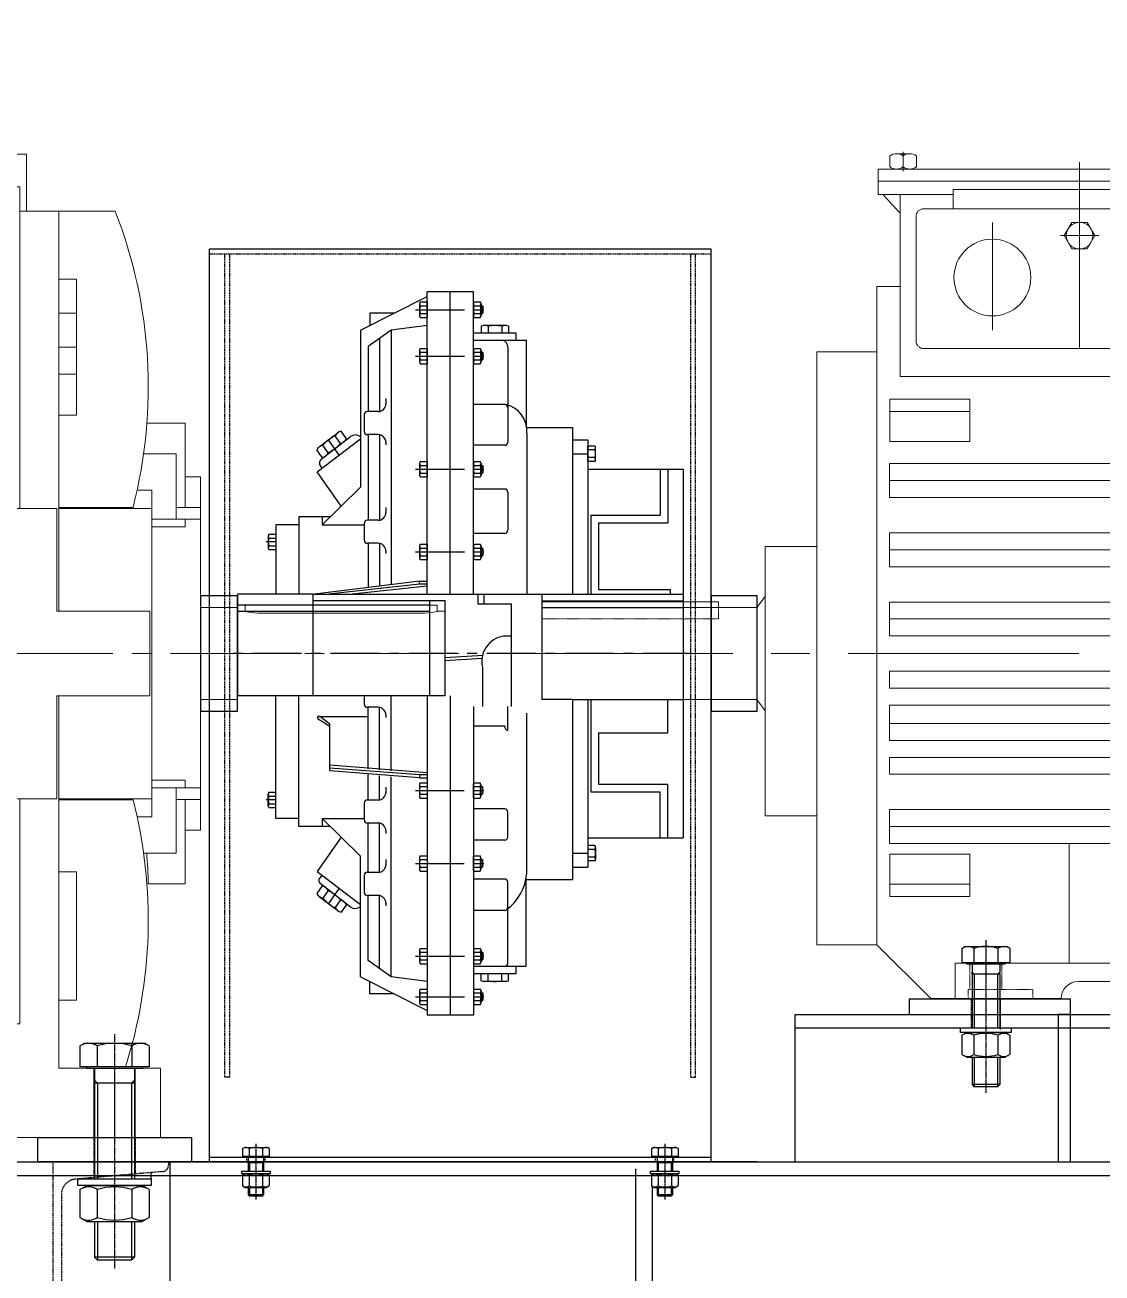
# Model space of a CAD drawing. Header units: millimetres. Extents: x -243837 to -5443, y 40 to 285140.
# Drawn here: x -83530 to -80726, y 73579 to 76829 of the extents above; entities that cross this region are included whole.
import ezdxf

# ---------------------------------------------------------------- set-up
doc = ezdxf.new("R2010")
doc.units = ezdxf.units.MM
for name, pattern in [('CENTER', [50.8, 31.75, -6.35, 6.35, -6.35]), ('CENTER2', [1.125, 0.75, -0.125, 0.125, -0.125]), ('DASHED2', [0.375, 0.25, -0.125]), ('HIDDEN', [0.375, 0.25, -0.125])]:
    doc.linetypes.add(name, pattern=pattern)
for name, color, linetype, lineweight in [('AM_4N', 3, 'Continuous', 25), ('CEN', 1, 'CENTER', 9), ('R-CENTER', 1, 'CENTER2', 5), ('R-OBJECT', 2, 'Continuous', 20)]:
    doc.layers.add(name, color=color, linetype=linetype, lineweight=lineweight)
doc.layers.add('center', color=1, linetype='CENTER2')
doc.layers.add('HD', color=3, linetype='HIDDEN')

# ---------------------------------------------------------------- blocks, each defined once
blk = doc.blocks.new('A$C1178cc37')
at = {"layer": 'R-CENTER', "ltscale": 100}
for p, q in [((446.16, 0), (446.16, 736.36)), ((840.07, 327.16), (0, 327.16)), ((276.16, 11.96), (276.16, 57.36)), ((616.16, 57.36), (616.16, 11.96))]:
    blk.add_line(p, q, dxfattribs=at)
at = {"layer": 'R-OBJECT', "linetype": 'Continuous'}
for p, q in [((408.16, 732.16), (408.16, 662.16)), ((408.16, 732.16), (484.15, 732.16)), ((484.16, 732.16), (484.16, 662.16)), ((408.16, 662.16), (484.15, 662.16)), ((431.16, 662.16), (431.16, 652.16)), ((461.16, 662.16), (461.16, 652.16)), ((333.48, 652.16), (333.48, 615.16)), ((333.48, 652.16), (558.83, 652.16)), ((558.83, 652.16), (558.83, 615.16)), ((337.88, 421.66), (337.88, 628.96)), ((345.88, 630.96), (339.88, 630.96)), ((347.88, 421.66), (347.88, 628.96)), ((368.87, 421.66), (368.87, 628.96)), ((376.87, 630.96), (370.87, 630.96)), ((378.87, 421.66), (378.87, 628.96)), ((399.85, 421.66), (399.85, 628.96)), ((407.85, 630.96), (401.85, 630.96)), ((409.85, 421.66), (409.85, 628.96)), ((482.46, 421.66), (482.46, 630.96)), ((482.46, 630.96), (492.46, 630.96)), ((492.46, 421.66), (492.46, 630.96)), ((513.44, 421.66), (513.44, 630.96)), ((513.44, 630.96), (523.44, 630.96)), ((523.44, 421.66), (523.44, 630.96)), ((544.43, 421.66), (544.43, 630.96)), ((544.43, 630.96), (554.43, 630.96)), ((554.43, 421.66), (554.43, 630.96)), ((275.73, 615.16), (337.88, 615.16)), ((312.35, 354.72), (312.35, 615.16)), ((347.88, 615.16), (368.87, 615.16)), ((378.87, 615.16), (399.85, 615.16)), ((409.85, 615.16), (419.16, 615.16)), ((416.16, 613.16), (416.16, 559.16)), ((416.16, 613.16), (419.16, 613.16)), ((419.16, 421.66), (419.16, 615.16)), ((473.16, 615.16), (419.16, 615.16)), ((473.16, 615.16), (473.16, 421.66)), ((473.16, 615.16), (482.46, 615.16)), ((473.16, 613.16), (476.16, 613.16)), ((476.16, 613.16), (476.16, 559.16)), ((492.46, 615.16), (513.44, 615.16)), ((523.44, 615.16), (544.43, 615.16)), ((554.43, 615.16), (616.58, 615.16)), ((579.96, 615.16), (579.96, 354.72)), ((300.85, 482.39), (300.85, 570.9)), ((312.35, 570.9), (300.85, 570.9)), ((579.96, 570.9), (591.46, 570.9)), ((591.46, 482.39), (591.46, 570.9)), ((416.16, 559.16), (419.16, 559.16)), ((473.16, 559.16), (476.16, 559.16)), ((312.35, 548.77), (300.85, 548.77)), ((579.96, 548.77), (591.46, 548.77)), ((312.35, 526.65), (300.85, 526.65)), ((579.96, 526.65), (591.46, 526.65)), ((312.35, 508.94), (300.85, 508.94)), ((579.96, 508.94), (591.46, 508.94)), ((312.35, 482.39), (300.85, 482.39)), ((579.96, 482.39), (591.46, 482.39)), ((230.16, 477.16), (230.16, 422.16)), ((230.16, 477.16), (255.11, 477.16)), ((637.2, 477.16), (662.16, 477.16)), ((662.16, 477.16), (662.16, 422.16)), ((236.16, 457.16), (236.16, 422.16)), ((236.16, 457.16), (257.3, 457.16)), ((635.02, 457.16), (656.16, 457.16)), ((656.16, 457.16), (656.16, 414.66)), ((220.16, 442.16), (220.16, 422.16)), ((220.16, 442.16), (230.16, 442.16)), ((662.16, 442.16), (672.16, 442.16)), ((672.16, 442.16), (672.16, 212.16)), ((251.79, 433.47), (251.79, 422.16)), ((261.48, 433.47), (251.79, 433.47)), ((630.83, 433.47), (640.52, 433.47)), ((640.52, 433.47), (640.52, 220.85)), ((140.16, 422.16), (140.16, 232.16)), ((140.16, 422.16), (312.35, 422.16)), ((220.16, 239.72), (220.16, 414.6)), ((230.16, 409.61), (230.16, 414.6)), ((251.79, 232.66), (251.79, 421.66)), ((312.35, 421.66), (251.79, 421.66)), ((312.35, 422.33), (264.13, 422.33)), ((313.76, 354.72), (313.76, 421.66)), ((313.76, 421.66), (578.55, 421.66)), ((358.83, 421.66), (358.83, 232.66)), ((533.48, 232.66), (533.48, 421.66)), ((578.55, 354.72), (578.55, 421.66)), ((579.96, 422.33), (628.18, 422.33)), ((579.96, 421.66), (640.52, 421.66)), ((640.52, 414.66), (672.16, 414.66)), ((656.16, 422.16), (672.16, 422.16)), ((662.16, 414.6), (662.16, 409.61)), ((230.16, 409.66), (251.79, 409.66)), ((230.16, 409.66), (251.79, 409.66)), ((640.52, 409.66), (662.16, 409.66)), ((106.16, 255.91), (106.16, 398.41)), ((140.16, 398.41), (106.16, 398.41)), ((11.16, 387.16), (11.16, 394.16)), ((11.16, 394.16), (106.16, 394.16)), ((6.16, 267.16), (6.16, 387.16)), ((216.16, 387.16), (6.16, 387.16)), ((11.16, 387.16), (11.47, 387.08)), ((11.47, 387.08), (12.39, 386.84)), ((12.39, 386.84), (13.87, 386.5)), ((13.87, 386.5), (15.85, 386.08)), ((15.85, 386.08), (18.27, 385.67)), ((18.27, 385.67), (21.03, 385.31)), ((21.03, 385.31), (24.03, 385.07)), ((24.03, 385.07), (27.16, 384.99)), ((106.16, 384.99), (27.16, 384.99)), ((216.16, 267.16), (216.16, 387.16)), ((701.16, 358.66), (826.15, 358.66)), ((701.16, 354.66), (701.16, 358.66)), ((826.16, 354.66), (826.16, 358.66)), ((253.2, 299.6), (253.2, 354.72)), ((253.2, 354.72), (313.76, 354.72)), ((578.55, 354.72), (639.11, 354.72)), ((639.11, 299.6), (639.11, 354.72)), ((672.16, 357.16), (696.16, 357.16)), ((696.16, 357.16), (696.16, 297.16)), ((696.16, 354.66), (701.16, 354.66)), ((701.16, 354.66), (701.43, 354.58)), ((701.43, 354.58), (702.22, 354.37)), ((702.22, 354.37), (703.5, 354.07)), ((703.5, 354.07), (705.17, 353.77)), ((705.17, 353.77), (707.11, 353.55)), ((707.11, 353.55), (709.16, 353.47)), ((709.16, 353.47), (818.16, 353.47)), ((818.16, 353.47), (820.2, 353.55)), ((820.2, 353.55), (822.14, 353.77)), ((822.14, 353.77), (823.81, 354.07)), ((823.81, 354.07), (825.09, 354.37)), ((825.09, 354.37), (825.88, 354.58)), ((825.88, 354.58), (826.16, 354.66)), ((826.16, 354.66), (831.16, 354.66)), ((831.16, 354.66), (831.16, 299.66)), ((253.2, 299.6), (313.76, 299.6)), ((312.35, 299.6), (312.35, 57.16)), ((313.76, 299.6), (313.76, 232.66)), ((578.55, 299.6), (639.11, 299.6)), ((578.55, 299.6), (578.55, 232.66)), ((579.96, 299.6), (579.96, 57.16)), ((672.16, 297.16), (696.16, 297.16)), ((696.16, 299.66), (831.16, 299.66)), ((216.16, 267.16), (6.16, 267.16)), ((140.16, 255.91), (106.16, 255.91)), ((230.16, 239.72), (230.16, 244.71)), ((230.16, 244.66), (251.79, 244.66)), ((640.52, 244.66), (662.16, 244.66)), ((662.16, 244.71), (662.16, 239.72)), ((640.52, 239.66), (672.16, 239.66)), ((656.16, 239.66), (656.16, 197.16)), ((140.16, 232.16), (312.35, 232.16)), ((220.16, 232.17), (220.16, 212.16)), ((230.16, 232.16), (230.16, 177.16)), ((236.16, 232.16), (236.16, 197.16)), ((312.35, 232.66), (251.79, 232.66)), ((251.79, 232.16), (251.79, 220.85)), ((264.13, 231.99), (312.35, 231.99)), ((313.76, 232.66), (578.55, 232.66)), ((337.88, 86.19), (337.88, 232.66)), ((347.88, 86.19), (347.88, 232.66)), ((368.87, 86.19), (368.87, 232.66)), ((378.87, 86.19), (378.87, 232.66)), ((399.85, 86.19), (399.85, 232.66)), ((409.85, 86.19), (409.85, 232.66)), ((425.03, 146.04), (425.03, 232.66)), ((467.28, 232.66), (467.28, 146.04)), ((482.46, 86.19), (482.46, 232.66)), ((492.46, 86.19), (492.46, 232.66)), ((513.44, 86.19), (513.44, 232.66)), ((523.44, 86.19), (523.44, 232.66)), ((544.43, 86.19), (544.43, 232.66)), ((554.43, 86.19), (554.43, 232.66)), ((579.96, 232.66), (640.52, 232.66)), ((628.18, 231.99), (579.96, 231.99)), ((656.16, 232.16), (672.16, 232.16)), ((662.16, 232.16), (662.16, 177.16)), ((261.48, 220.85), (251.79, 220.85)), ((630.83, 220.85), (640.52, 220.85)), ((220.16, 212.16), (230.16, 212.16)), ((662.16, 212.16), (672.16, 212.16)), ((236.16, 197.16), (257.3, 197.16)), ((635.02, 197.16), (656.16, 197.16)), ((312.35, 184.93), (300.85, 184.93)), ((300.85, 101.42), (300.85, 184.93)), ((579.96, 184.93), (591.46, 184.93)), ((591.46, 101.42), (591.46, 184.93)), ((230.16, 177.16), (254.27, 177.16)), ((467.28, 172.81), (425.03, 172.81)), ((638.04, 177.16), (662.16, 177.16)), ((425.03, 146.04), (467.28, 146.04)), ((312.35, 101.42), (300.85, 101.42)), ((579.96, 101.42), (591.46, 101.42)), ((347.88, 86.19), (337.88, 86.19)), ((378.87, 86.19), (368.87, 86.19)), ((409.85, 86.19), (399.85, 86.19)), ((482.46, 86.19), (492.46, 86.19)), ((513.44, 86.19), (523.44, 86.19)), ((544.43, 86.19), (554.43, 86.19)), ((246.16, 57.16), (312.35, 57.16)), ((246.16, 57.16), (246.16, 12.16)), ((262.66, 57.16), (262.66, 12.16)), ((289.66, 57.16), (289.66, 12.16)), ((579.96, 57.16), (646.16, 57.16)), ((602.66, 12.16), (602.66, 57.16)), ((629.66, 12.16), (629.66, 57.16)), ((646.16, 57.16), (646.16, 12.16)), ((246.16, 12.16), (646.16, 12.16))]:
    blk.add_line(p, q, dxfattribs=at)
for centre, radius, start, end in [((339.88, 628.96), 2, 90, 180), ((345.88, 628.96), 2, 0, 90), ((370.87, 628.96), 2, 90, 180), ((376.87, 628.96), 2, 0, 90), ((401.85, 628.96), 2, 90, 180), ((407.85, 628.96), 2, 0, 90), ((569.22, 500.73), 315, 158.69963, 194.412), ((323.1, 500.73), 315, 345.588, 21.30037), ((569.22, 153.59), 315, 165.588, 197.82522), ((323.1, 153.59), 315, 342.17478, 14.412), ((569.22, 171.59), 315, 175.33179, 179.00335), ((323.1, 171.59), 315, 0.99665, 4.66821)]:
    blk.add_arc(centre, radius, start, end, dxfattribs=at)
blk = doc.blocks.new('A$C5d537760')
at = {"layer": 'R-CENTER', "ltscale": 200}
for p, q in [((457.61, 0), (457.61, 563.37)), ((0, 255.04), (957.72, 255.04))]:
    blk.add_line(p, q, dxfattribs=at)
at = {"layer": 'R-OBJECT'}
for p, q in [((252.09, 572, 1307.44), (252.09, 578.95, 1307.44)), ((265.44, 580.42, 1307.44), (256.07, 580.42, 1307.44)), ((260.75, 571.92, 1307.44), (260.75, 578.95, 1307.44)), ((260.75, 571.92, 1307.44), (260.75, 578.95, 1307.44)), ((269.41, 571.92, 1307.44), (269.41, 578.95, 1307.44)), ((481.81, 571.92, 1307.44), (481.81, 578.95, 1307.44)), ((485.78, 580.42, 1307.44), (495.16, 580.42, 1307.44)), ((490.47, 571.92, 1307.44), (490.47, 578.95, 1307.44)), ((490.47, 571.92, 1307.44), (490.47, 578.95, 1307.44)), ((499.13, 572, 1307.44), (499.13, 578.95, 1307.44)), ((506.61, 570.42, 1307.44), (244.61, 570.42, 1307.44)), ((244.61, 553.95, 1307.44), (244.61, 570.42, 1307.44)), ((265.06, 570.42, 1307.44), (256.45, 570.42, 1307.44)), ((486.16, 570.42, 1307.44), (494.78, 570.42, 1307.44)), ((506.61, 557.15, 1307.44), (506.61, 570.42, 1307.44)), ((506.61, 553.95, 1307.44), (506.61, 570.42, 1307.44)), ((506.61, 562.45, 1307.44), (244.61, 562.45, 1307.44)), ((244.61, 553.95, 1307.44), (293.41, 553.95, 1307.44)), ((247.54, 553.95, 1307.44), (258.8, 541.64, 1307.44)), ((258.8, 553.95, -1307.44), (258.8, 435.45, -1307.44)), ((293.41, 557.15, 1307.44), (457.82, 557.15, 1307.44)), ((293.41, 544.6, -1307.44), (293.41, 557.15, 1307.44)), ((457.82, 544.6, -1307.44), (457.82, 557.15, 1307.44)), ((506.61, 553.95, 1307.44), (457.82, 553.95, 1307.44)), ((492.42, 553.95, -1307.44), (492.42, 435.45, -1307.44)), ((503.69, 553.95, 1307.44), (492.42, 541.64, 1307.44)), ((274.18, 544.6, -1307.44), (477.04, 544.6, -1307.44)), ((269.18, 539.6, -1307.44), (269.18, 458.53, -1307.44)), ((482.04, 539.6, -1307.44), (482.04, 458.53, -1307.44)), ((243.55, 65.38), (243.55, 493.94)), ((243.55, 493.94), (258.8, 493.94, -1307.44)), ((492.42, 487.15, -1307.44), (664.56, 487.15, -1307.44)), ((676.85, 476.53, -1307.44), (492.42, 476.53, -1307.44)), ((677.06, 474.65), (677.06, 35.43)), ((677.06, 474.65), (859.87, 474.65)), ((859.87, 474.65), (909.61, 441.11)), ((676.85, 469.11, -1307.44), (492.42, 469.11, -1307.44)), ((492.42, 458.13, -1307.44), (677.06, 458.13, -1307.44)), ((204.57, 451.45), (204.57, 65.38)), ((204.57, 451.45), (243.55, 451.45)), ((274.18, 453.53, -1307.44), (477.04, 453.53, -1307.44)), ((492.42, 447.11, -1307.44), (677.06, 447.11, -1307.44)), ((909.61, 441.11), (909.61, 68.98)), ((258.8, 435.45, -1307.44), (492.42, 435.45, -1307.44)), ((492.42, 436.08, -1307.44), (677.06, 436.1, -1307.44)), ((252.01, 412.69, -1307.44), (304.11, 412.69, -1307.44)), ((663.21, 412.69, -1307.44), (611.11, 412.69, -1307.44)), ((251.84, 378.65), (677.06, 378.65)), ((251.84, 378.65), (251.84, 356.58)), ((251.84, 367.63), (677.06, 367.63)), ((251.84, 356.58), (677.06, 356.61)), ((251.84, 333.6), (677.06, 333.6)), ((251.84, 333.6), (251.84, 311.54)), ((171.09, 149.44), (171.09, 324.64)), ((171.09, 324.64), (204.57, 324.64)), ((251.84, 322.58), (677.06, 322.58)), ((251.84, 311.54), (677.06, 311.57)), ((25.61, 288.77), (25.61, 225.04)), ((25.61, 225.04), (25.61, 288.77)), ((140.61, 288.77), (25.61, 288.77)), ((25.61, 285.04), (165.61, 285.04)), ((140.61, 288.77), (140.61, 285.04)), ((165.61, 285.04), (171.09, 292.26)), ((165.61, 225.04), (165.61, 285.04)), ((251.84, 288.56), (677.06, 288.56)), ((251.84, 288.56, -1307.44), (251.84, 266.5, -1307.44)), ((251.84, 277.54), (677.06, 277.54)), ((251.84, 266.5), (677.06, 266.52)), ((957.72, 255.04), (957.72, 255.04)), ((251.84, 243.51), (677.06, 243.51)), ((251.84, 243.51, -1307.44), (251.84, 232.5, -1307.44)), ((251.84, 232.5), (677.06, 232.5)), ((25.61, 225.04), (165.61, 225.04)), ((165.61, 225.04), (171.09, 217.82)), ((251.84, 221.45), (677.06, 221.48)), ((251.84, 221.45, -1307.44), (251.84, 198.47, -1307.44)), ((251.84, 209.49, 1307.44), (677.06, 209.49, 1307.44)), ((251.84, 198.47), (677.06, 198.47)), ((251.84, 187.45), (677.06, 187.45)), ((251.84, 187.45, -1307.44), (251.84, 176.41, -1307.44)), ((251.84, 176.41), (677.06, 176.43)), ((171.09, 149.44), (204.57, 149.44)), ((251.84, 153.43), (677.06, 153.43)), ((251.84, 153.43, -1307.44), (251.84, 131.37, -1307.44)), ((251.84, 142.41), (677.06, 142.41)), ((251.84, 131.37), (677.06, 131.39)), ((368.92, 53.28, -1034.64), (368.91, 131.37)), ((554.15, 53.28, 272.8), (554.16, 131.37, 1307.44)), ((252.01, 104.84, -1307.44), (304.11, 104.84, -1307.44)), ((663.21, 104.84, -1307.44), (611.11, 104.84, -1307.44)), ((243.55, 65.38), (204.57, 65.38)), ((243.55, 65.38), (278.71, 30.42, -1307.44)), ((859.87, 35.43), (909.61, 68.98)), ((294.61, 53.42, -2112.86), (294.61, 30.42, -1307.44)), ((645.61, 53.42, -1307.44), (294.61, 53.42, -1307.44)), ((344.75, 53.42), (294.61, 53.42, -1307.44)), ((645.61, 30.42, -1307.44), (645.61, 53.42, -1307.44)), ((374.74, 41.55, -1307.44), (555.48, 41.55, -1307.44)), ((677.06, 43.93), (677.06, 35.43)), ((677.06, 35.43), (859.87, 35.43)), ((278.71, 30.42, -1307.44), (294.61, 30.42, -1307.44)), ((294.61, 30.42, -1307.44), (363.61, 30.42, -1307.44)), ((566.61, 30.42, -1307.44), (645.61, 30.42, -1307.44))]:
    blk.add_line(p, q, dxfattribs=at)
at = {"layer": 'R-OBJECT', "linetype": 'CENTER'}
for p, q in [((260.75, 569.17, 1307.44), (260.75, 581.67, 1307.44)), ((490.47, 569.17, 1307.44), (490.47, 581.67, 1307.44)), ((375.61, 516.79, 1307.44), (375.61, 537.4, 1307.44)), ((363.11, 527.09, 1307.44), (388.11, 527.09, 1307.44))]:
    blk.add_line(p, q, dxfattribs=at)
at = {"layer": 'R-OBJECT', "ltscale": 0.15}
for p, q in [((375.61, 454.2), (375.61, 574.91)), ((318.84, 465.46, 0.3), (318.84, 535.69, 0.3)), ((432.39, 461.38, 0.3), (432.39, 535.49, 0.3)), ((423.99, 96.81, -1307.44), (481.69, 96.81, -1307.44))]:
    blk.add_line(p, q, dxfattribs=at)
at = {"layer": 'R-OBJECT', "linetype": 'DASHED2', "ltscale": 0.05}
for p, q in [((140.61, 285.04), (140.61, 277.52)), ((140.61, 277.52), (25.61, 277.52)), ((304.22, 53.42), (304.22, 36.36)), ((325, 53.42), (325, 36.36)), ((590.22, 53.42, 1307.44), (590.22, 36.36, 1307.44)), ((611, 53.42, 1307.44), (611, 36.36, 1307.44)), ((615.22, 53.42), (615.22, 36.36)), ((636, 53.42), (636, 36.36)), ((303.05, 30.42, -1307.44), (303.05, 36.36, -1307.44)), ((303.05, 36.36, -1307.44), (345.15, 36.36)), ((345.15, 30.42), (345.15, 36.36)), ((641.38, 36.36, -1307.44), (582.31, 36.36, 1307.44)), ((582.31, 30.42, 1307.44), (582.31, 36.36, 1307.44)), ((641.38, 30.42, -1307.44), (641.38, 36.36, -1307.44))]:
    blk.add_line(p, q, dxfattribs=at)
at = {"layer": 'R-OBJECT', "ltscale": 40}
for p, q in [((314.61, 59.5), (314.61, 15.75)), ((600.61, 59.5, 1307.44), (600.61, 15.75, 1307.44)), ((625.61, 59.5), (625.61, 15.75))]:
    blk.add_line(p, q, dxfattribs=at)
at = {"layer": 'R-OBJECT'}
for points, elevation in [([(370.61, 535.75), (365.61, 527.09), (370.61, 518.43), (380.61, 518.43), (385.61, 527.09), (380.61, 535.75)], 3956.73), ([(252.01, 393.11), (304.11, 393.11), (304.11, 420.69), (252.01, 420.69)], -1307.44), ([(663.21, 393.11), (611.11, 393.11), (611.11, 420.69), (663.21, 420.69)], -1307.44), ([(252.01, 124.42), (304.11, 124.42), (304.11, 96.84), (252.01, 96.84)], -1307.44), ([(663.21, 124.42), (611.11, 124.42), (611.11, 96.84), (663.21, 96.84)], -1307.44)]:
    blk.add_lwpolyline(points, close=True, dxfattribs=dict(at, elevation=elevation))
for centre, radius in [((375.61, 527.09, 1307.44), 8.66), ((318.84, 499.8, 0.3), 25), ((432.39, 499.8, 0.3), 25), ((457.61, 96.81, -1307.44), 14.98)]:
    blk.add_circle(centre, radius, dxfattribs=at)
for centre, radius, start, end in [((256.47, 573.59, 1307.44), 6.86, 51.37498, 129.69416), ((265.08, 573.45, 1307.44), 7, 51.78679, 128.21321), ((486.14, 573.45, 1307.44), 7, 51.78679, 128.21321), ((494.75, 573.59, 1307.44), 6.86, 50.30584, 128.62502), ((256.47, 577.28, 1307.44), 6.86, 230.30584, 308.62502), ((265.08, 577.42, 1307.44), 7, 231.78679, 308.21321), ((486.14, 577.42, 1307.44), 7, 231.78679, 308.21321), ((494.75, 577.28, 1307.44), 6.86, 231.37498, 309.69416), ((274.18, 539.6, -1307.44), 5, 90, 180), ((477.04, 539.6, -1307.44), 5, 0, 90), ((664.56, 474.65, 0), 12.5, 0, 90), ((274.18, 458.53, -1307.44), 5, 180, 270), ((477.04, 458.53, -1307.44), 5, 270, 0), ((647.59, 59.89), 29.47, 270, 0), ((374.74, 30.42, -1307.44), 11.13, 90, 180), ((555.48, 30.42, -1307.44), 11.13, 0, 90)]:
    blk.add_arc(centre, radius, start, end, dxfattribs=at)
blk = doc.blocks.new('A$Ca77c4927')
for p, q in [((89.19, 446), (132.68, 468)), ((132.68, 274.19), (132.68, 471)), ((162.68, 471), (132.68, 471)), ((147.68, 274.19), (147.68, 471)), ((162.68, 274.19), (162.68, 471)), ((110.93, 457), (95.34, 457)), ((95.34, 457), (95.34, 449.11)), ((167.22, 461.85), (168.67, 461.85)), ((167.22, 456.85), (168.67, 456.85)), ((168.67, 461.85), (168.67, 456.85)), ((168.88, 461.63), (168.67, 461.85)), ((168.88, 457.06), (168.67, 456.85)), ((168.88, 461.63), (168.88, 457.06)), ((132.68, 449), (109.19, 446)), ((89.19, 446), (89.19, 343.73)), ((109.19, 446), (94.19, 435.33)), ((101.69, 440.67), (101.69, 393)), ((109.19, 446), (109.19, 280.61)), ((190.49, 444.01), (162.68, 444.01)), ((180.56, 439.27), (162.68, 439.27)), ((197.34, 439.26), (180.56, 439.27)), ((190.49, 439.26), (190.49, 444.01)), ((197.34, 382.63), (197.34, 439.25)), ((94.19, 435.33), (94.19, 393)), ((167.22, 431.63), (168.67, 431.63)), ((168.67, 431.63), (168.67, 426.63)), ((168.88, 431.42), (168.67, 431.63)), ((168.88, 431.42), (168.88, 426.84)), ((185.15, 435.08), (185.15, 395.64)), ((167.22, 426.63), (168.67, 426.63)), ((168.88, 426.84), (168.67, 426.63)), ((105.73, 401.42), (105.73, 398)), ((91.7, 391), (91.7, 380)), ((100.73, 393), (93.7, 393)), ((183.15, 397.64), (162.68, 397.64)), ((185.15, 395.64), (185.15, 373.05)), ((197.34, 382.63), (227.19, 382.64)), ((227.19, 382.64), (227.19, 274.19)), ((61.08, 353.7), (89.19, 375.36)), ((62.44, 370.03), (74.41, 379.25)), ((63.64, 361.99), (82.79, 376.74)), ((75.38, 364.72), (68.42, 374.63)), ((76.18, 372.28), (72.67, 377.27)), ((80.14, 375.35), (76.64, 380.33)), ((89.19, 376.46), (89.18, 376.48)), ((100.73, 378), (93.7, 378)), ((94.19, 378), (94.19, 322.18)), ((101.69, 378), (101.69, 322.24)), ((197.41, 378.73), (197.41, 274.41)), ((227.19, 374.64), (237.19, 374.64)), ((237.19, 374.64), (237.19, 274.19)), ((64.28, 363.13), (60.79, 368.1)), ((68.24, 366.18), (64.74, 371.17)), ((105.73, 373), (105.73, 371.28)), ((183.15, 371.05), (162.68, 371.05)), ((64.19, 356.1), (62.97, 357.97)), ((167.22, 357.92), (168.67, 357.92)), ((168.67, 357.92), (168.67, 352.92)), ((168.88, 357.71), (168.67, 357.92)), ((168.88, 357.71), (168.88, 353.13)), ((227.19, 365.56), (237.19, 365.56)), ((76.69, 331.48), (61.08, 353.7)), ((167.22, 352.92), (168.67, 352.92)), ((168.88, 353.13), (168.67, 352.92)), ((237.19, 355.56), (299.19, 355.56)), ((284.19, 355.56), (284.19, 325.56)), ((289.19, 355.56), (289.19, 320.56)), ((299.19, 355.56), (299.19, 115.44)), ((64.19, 319.24), (89.19, 343.73)), ((183.15, 342.6), (162.68, 342.6)), ((185.15, 340.6), (185.15, 315.71)), ((105.73, 330.66), (105.73, 327.24)), ((239.19, 325.56), (239.19, 274.19)), ((239.19, 325.56), (284.19, 325.56)), ((34.19, 319.24), (34.19, 274.19)), ((49.19, 319.24), (34.19, 319.24)), ((69.61, 324.55), (49.19, 324.55)), ((49.19, 324.55), (49.19, 274.19)), ((64.19, 324.55), (64.19, 319.24)), ((64.19, 319.24), (91.7, 319.24)), ((91.7, 320.24), (91.7, 309.24)), ((100.73, 322.24), (93.7, 322.24)), ((244.19, 320.56), (244.19, 277.19)), ((244.19, 320.56), (289.19, 320.56)), ((183.15, 313.71), (162.68, 313.71)), ((34.07, 308.16), (27.82, 308.16)), ((100.73, 307.24), (93.7, 307.24)), ((94.19, 307.24), (94.19, 278.48)), ((101.69, 307.24), (101.69, 279.4)), ((105.73, 302.24), (105.73, 300.52)), ((167.22, 304.14), (168.67, 304.14)), ((168.67, 304.14), (168.67, 299.14)), ((168.88, 303.92), (168.67, 304.14)), ((168.88, 303.92), (168.88, 299.35)), ((167.22, 299.14), (168.67, 299.14)), ((168.88, 299.35), (168.67, 299.14)), ((127.68, 282.61), (59.45, 274.19)), ((127.68, 280.61), (68.65, 274.19)), ((132.68, 279.26), (83.76, 274.19)), ((127.68, 282.61), (132.68, 282.61)), ((127.68, 280.61), (127.68, 282.61)), ((132.68, 280.61), (127.68, 280.61)), ((244.19, 277.19), (290.76, 277.19)), ((290.76, 277.19), (290.76, 274.19)), ((58.19, 274.19), (9.19, 274.19)), ((9.19, 274.19), (9.19, 208)), ((58.19, 274.19), (225.91, 274.19)), ((58.19, 274.19), (58.19, 208)), ((58.19, 270), (135.19, 270)), ((134.19, 270), (134.19, 208)), ((135.19, 270), (144.19, 270)), ((144.19, 270), (144.19, 208)), ((165.67, 274.19), (165.67, 267.82)), ((169.8, 267.82), (169.8, 274.19)), ((207.19, 274.19), (207.19, 205.5)), ((225.91, 274.19), (299.19, 274.19)), ((9.19, 263), (134.19, 263)), ((165.67, 267.82), (187.46, 267.82)), ((187.46, 201), (187.46, 267.82)), ((187.46, 246.83), (182.19, 246.83)), ((169.16, 234.12), (144.19, 232.71)), ((168.52, 232.25), (144.19, 230.78)), ((168.52, 226.57), (168.52, 201)), ((144.19, 208), (9.19, 208)), ((34.19, 128.13), (34.19, 208)), ((49.19, 122.83), (49.19, 208)), ((91.7, 208), (91.7, 202.5)), ((109.19, 159.03), (109.19, 208)), ((132.68, 208), (132.68, 0)), ((147.68, 208), (147.68, 0)), ((227.19, 205.5), (207.19, 205.5)), ((227.19, 205.5), (227.19, 88.36)), ((227.19, 205.5), (299.19, 205.5)), ((237.19, 205.5), (237.19, 96.36)), ((239.19, 205.5), (239.19, 145.44)), ((289.19, 183.9), (289.19, 205.5)), ((100.73, 200.5), (93.7, 200.5)), ((94.19, 160.44), (94.19, 200.5)), ((101.69, 159.74), (101.67, 200.41)), ((105.73, 195.5), (105.73, 193.78)), ((162.68, 201), (162.68, 0)), ((185.15, 185.29), (185.15, 201)), ((197.41, 92.27), (197.41, 196.59)), ((69.25, 188.01), (61.64, 192.81)), ((62.22, 194.59), (94.19, 194.59)), ((69.25, 189.59), (62.73, 194.4)), ((69.25, 159.2), (69.25, 189.59)), ((183.15, 188.29), (162.68, 188.29)), ((244.19, 183.9), (244.19, 150.44)), ((244.19, 183.9), (289.19, 183.9)), ((132.68, 157.85), (69.25, 162.79)), ((127.68, 156.5), (69.25, 160.77)), ((127.68, 154.5), (69.25, 159.2)), ((94.19, 140.13), (94.19, 156.73)), ((101.69, 140.13), (101.69, 155.99)), ((109.19, 25), (109.19, 155.25)), ((127.68, 156.5), (127.68, 154.5)), ((132.68, 156.5), (127.68, 156.5)), ((127.68, 154.5), (132.68, 154.5)), ((105.73, 148.55), (105.73, 145.13)), ((167.07, 148.86), (168.52, 148.86)), ((168.52, 148.86), (168.52, 143.86)), ((168.73, 148.65), (168.52, 148.86)), ((168.73, 148.65), (168.73, 144.08)), ((244.19, 150.44), (289.19, 150.44)), ((289.19, 115.44), (289.19, 150.44)), ((34.07, 140.16), (27.82, 140.16)), ((91.7, 138.13), (91.7, 127.13)), ((100.73, 140.13), (93.7, 140.13)), ((167.07, 143.86), (168.52, 143.86)), ((168.73, 144.08), (168.52, 143.86)), ((239.19, 145.44), (284.19, 145.44)), ((284.19, 115.44), (284.19, 145.44)), ((183.15, 134.31), (162.68, 134.31)), ((185.15, 115.96), (185.15, 132.31)), ((49.19, 128.13), (34.19, 128.13)), ((69.61, 122.83), (49.19, 122.83)), ((64.19, 128.13), (91.7, 128.13)), ((64.19, 128.13), (89.19, 103.65)), ((64.19, 128.13), (64.19, 122.83)), ((100.73, 125.13), (93.7, 125.13)), ((94.19, 93), (94.19, 125.13)), ((101.69, 93.09), (101.69, 125.03)), ((76.69, 115.89), (61.08, 93.67)), ((105.73, 120.13), (105.73, 118.4)), ((183.15, 113.96), (162.68, 113.96)), ((237.19, 115.44), (299.19, 115.44)), ((89.19, 25), (89.19, 103.65)), ((105.73, 101.42), (105.73, 98)), ((167.07, 101.33), (168.52, 101.33)), ((168.52, 101.33), (168.52, 96.33)), ((168.73, 101.12), (168.52, 101.33)), ((168.73, 101.12), (168.73, 96.54)), ((227.19, 105.44), (237.19, 105.44)), ((61.08, 93.67), (89.19, 72.01)), ((64.22, 91.33), (62.41, 88.88)), ((64.22, 91.33), (64.09, 91.15)), ((91.7, 91), (91.7, 80)), ((100.73, 93), (93.7, 93)), ((167.07, 96.33), (168.52, 96.33)), ((168.73, 96.54), (168.52, 96.33)), ((227.19, 96.36), (237.19, 96.36)), ((64.28, 84.24), (60.79, 79.28)), ((62.8, 86.11), (82.77, 70.64)), ((75.38, 82.65), (68.42, 72.74)), ((183.15, 88.66), (162.68, 88.66)), ((185.15, 70.3), (185.15, 86.66)), ((196.85, 88.37), (227.19, 88.36)), ((196.85, 88.37), (196.85, 31.75)), ((62.44, 77.35), (74.41, 68.12)), ((68.24, 81.19), (64.74, 76.21)), ((76.18, 75.09), (72.67, 70.1)), ((100.73, 78), (93.7, 78)), ((94.19, 35.67), (94.19, 78)), ((101.69, 30.33), (101.69, 77.91)), ((80.14, 72.03), (76.64, 67.04)), ((105.73, 73), (105.73, 71.28)), ((183.15, 68.3), (162.68, 68.3)), ((185.15, 33.73), (185.15, 70.3)), ((167.22, 41.04), (168.67, 41.04)), ((168.67, 41.04), (168.67, 36.04)), ((168.88, 40.83), (168.67, 41.04)), ((168.88, 40.83), (168.88, 36.25)), ((109.19, 25), (94.19, 35.67)), ((167.22, 36.04), (168.67, 36.04)), ((168.88, 36.25), (168.67, 36.04)), ((89.19, 25), (132.68, 3)), ((132.68, 22), (109.19, 25)), ((183.15, 31.73), (162.68, 31.73)), ((190.49, 26.99), (162.68, 26.99)), ((196.85, 31.74), (183.15, 31.73)), ((190.49, 26.99), (190.49, 31.74)), ((95.34, 14), (95.34, 21.99)), ((110.93, 14), (95.34, 14)), ((167.22, 14.55), (168.67, 14.55)), ((167.22, 9.55), (168.67, 9.55)), ((168.67, 14.55), (168.67, 9.55)), ((168.88, 14.34), (168.67, 14.55)), ((168.88, 9.76), (168.67, 9.55)), ((168.88, 14.34), (168.88, 9.76)), ((162.68, 0), (132.68, 0))]:
    blk.add_line(p, q)
at = {"ltscale": 0.5}
for p, q in [((128.14, 464.35), (132.68, 464.35)), ((132.68, 464.35), (132.68, 454.35)), ((163.14, 464.35), (167.22, 464.35)), ((127.68, 463.1), (127.68, 455.6)), ((128.14, 461.85), (132.68, 461.85)), ((128.14, 456.85), (132.68, 456.85)), ((162.68, 463.1), (162.68, 455.6)), ((163.14, 461.85), (167.22, 461.85)), ((163.14, 456.85), (167.22, 456.85)), ((167.68, 463.1), (167.68, 455.6)), ((128.14, 454.35), (132.68, 454.35)), ((163.14, 454.35), (167.22, 454.35)), ((167.78, 448.54), (167.78, 444.01)), ((184.37, 449.01), (169.03, 449.01)), ((172.28, 448.54), (172.28, 444.01)), ((181.12, 448.54), (181.12, 444.01)), ((185.62, 448.54), (185.62, 444.01)), ((185.62, 444.01), (167.78, 444.01)), ((127.68, 432.88), (127.68, 425.38)), ((128.14, 434.13), (132.68, 434.13)), ((128.14, 431.63), (132.68, 431.63)), ((132.68, 434.13), (132.68, 424.13)), ((162.68, 432.88), (162.68, 425.38)), ((163.14, 434.13), (167.22, 434.13)), ((163.14, 431.63), (167.22, 431.63)), ((167.68, 432.88), (167.68, 425.38)), ((128.14, 426.63), (132.68, 426.63)), ((128.14, 424.13), (132.68, 424.13)), ((163.14, 426.63), (167.22, 426.63)), ((163.14, 424.13), (167.22, 424.13)), ((237.19, 360.56), (237.19, 370.56)), ((241.73, 370.56), (237.19, 370.56)), ((241.73, 368.06), (237.19, 368.06)), ((242.19, 361.81), (242.19, 369.31)), ((127.68, 359.17), (127.68, 351.67)), ((128.14, 360.42), (132.68, 360.42)), ((128.14, 357.92), (132.68, 357.92)), ((132.68, 360.42), (132.68, 350.42)), ((162.68, 359.17), (162.68, 351.67)), ((163.14, 360.42), (167.22, 360.42)), ((163.14, 357.92), (167.22, 357.92)), ((167.68, 359.17), (167.68, 351.67)), ((241.73, 363.06), (237.19, 363.06)), ((241.73, 360.56), (237.19, 360.56)), ((128.14, 352.92), (132.68, 352.92)), ((128.14, 350.42), (132.68, 350.42)), ((163.14, 352.92), (167.22, 352.92)), ((163.14, 350.42), (167.22, 350.42)), ((29.19, 311.91), (29.19, 304.41)), ((29.65, 313.16), (34.19, 313.16)), ((29.65, 310.66), (34.19, 310.66)), ((34.19, 313.16), (34.19, 303.16)), ((29.65, 305.66), (34.19, 305.66)), ((29.65, 303.16), (34.19, 303.16)), ((127.68, 305.39), (127.68, 297.89)), ((128.14, 306.64), (132.68, 306.64)), ((128.14, 304.14), (132.68, 304.14)), ((132.68, 306.64), (132.68, 296.64)), ((162.68, 305.39), (162.68, 297.89)), ((163.14, 306.64), (167.22, 306.64)), ((163.14, 304.14), (167.22, 304.14)), ((167.68, 305.39), (167.68, 297.89)), ((128.14, 299.14), (132.68, 299.14)), ((128.14, 296.64), (132.68, 296.64)), ((163.14, 299.14), (167.22, 299.14)), ((163.14, 296.64), (167.22, 296.64)), ((127.53, 150.11), (127.53, 142.61)), ((128, 151.36), (132.53, 151.36)), ((128, 148.86), (132.53, 148.86)), ((132.53, 151.36), (132.53, 141.36)), ((162.53, 150.11), (162.53, 142.61)), ((163, 151.36), (167.07, 151.36)), ((163, 148.86), (167.07, 148.86)), ((167.53, 150.11), (167.53, 142.61)), ((29.19, 136.41), (29.19, 143.91)), ((29.65, 145.16), (34.19, 145.16)), ((29.65, 142.66), (34.19, 142.66)), ((34.19, 135.16), (34.19, 145.16)), ((128, 143.86), (132.53, 143.86)), ((128, 141.36), (132.53, 141.36)), ((163, 143.86), (167.07, 143.86)), ((163, 141.36), (167.07, 141.36)), ((29.65, 137.66), (34.19, 137.66)), ((29.65, 135.16), (34.19, 135.16)), ((237.19, 110.44), (237.19, 100.44)), ((241.73, 110.44), (237.19, 110.44)), ((241.73, 107.94), (237.19, 107.94)), ((242.19, 109.19), (242.19, 101.69)), ((127.53, 102.58), (127.53, 95.08)), ((128, 103.83), (132.53, 103.83)), ((128, 101.33), (132.53, 101.33)), ((132.53, 103.83), (132.53, 93.83)), ((162.53, 102.58), (162.53, 95.08)), ((163, 103.83), (167.07, 103.83)), ((163, 101.33), (167.07, 101.33)), ((167.53, 102.58), (167.53, 95.08)), ((241.73, 102.94), (237.19, 102.94)), ((241.73, 100.44), (237.19, 100.44)), ((128, 96.33), (132.53, 96.33)), ((128, 93.83), (132.53, 93.83)), ((163, 96.33), (167.07, 96.33)), ((163, 93.83), (167.07, 93.83)), ((127.68, 42.29), (127.68, 34.79)), ((128.14, 43.54), (132.68, 43.54)), ((128.14, 41.04), (132.68, 41.04)), ((132.68, 43.54), (132.68, 33.54)), ((162.68, 42.29), (162.68, 34.79)), ((163.14, 43.54), (167.22, 43.54)), ((163.14, 41.04), (167.22, 41.04)), ((167.68, 42.29), (167.68, 34.79)), ((128.14, 36.04), (132.68, 36.04)), ((128.14, 33.54), (132.68, 33.54)), ((163.14, 36.04), (167.22, 36.04)), ((163.14, 33.54), (167.22, 33.54)), ((185.62, 26.99), (167.78, 26.99)), ((167.78, 22.46), (167.78, 26.99)), ((172.28, 22.46), (172.28, 26.99)), ((181.12, 22.46), (181.12, 26.99)), ((185.62, 22.46), (185.62, 26.99)), ((128.14, 17.05), (132.68, 17.05)), ((132.68, 17.05), (132.68, 7.05)), ((163.14, 17.05), (167.22, 17.05)), ((184.37, 21.99), (169.03, 21.99)), ((127.68, 15.8), (127.68, 8.3)), ((128.14, 14.55), (132.68, 14.55)), ((128.14, 9.55), (132.68, 9.55)), ((162.68, 15.8), (162.68, 8.3)), ((163.14, 14.55), (167.22, 14.55)), ((163.14, 9.55), (167.22, 9.55)), ((167.68, 15.8), (167.68, 8.3)), ((128.14, 7.05), (132.68, 7.05)), ((163.14, 7.05), (167.22, 7.05))]:
    blk.add_line(p, q, dxfattribs=at)
at = {"linetype": 'CENTER'}
for p, q in [((125.09, 459.35), (170.55, 459.35)), ((125.09, 429.13), (170.55, 429.13)), ((125.09, 355.42), (170.55, 355.42)), ((125.09, 301.64), (170.55, 301.64)), ((124.95, 146.36), (170.41, 146.36)), ((124.95, 98.83), (170.41, 98.83)), ((125.09, 38.54), (170.55, 38.54)), ((125.09, 12.05), (170.55, 12.05))]:
    blk.add_line(p, q, dxfattribs=at)
at = {"linetype": 'HIDDEN'}
for p, q in [((207.19, 269.9), (299.19, 269.9)), ((9.19, 267.3), (134.19, 267.3)), ((207.19, 265.5), (299.19, 265.5))]:
    blk.add_line(p, q, dxfattribs=at)
at = {"color": 1, "linetype": 'CENTER'}
blk.add_line((304.75, 235.5), (0, 235.5), dxfattribs=at)
at = {"ltscale": 0.5}
for centre, radius, start, end in [((129.6, 463.1), 1.92, 139.45948, 220.54052), ((164.6, 463.1), 1.92, 139.45948, 220.54052), ((165.75, 463.1), 1.92, 319.45948, 40.54052), ((134.68, 459.35), 7, 159.07517, 200.92483), ((129.6, 455.6), 1.92, 139.45948, 220.54052), ((169.68, 459.35), 7, 159.07517, 200.92483), ((164.6, 455.6), 1.92, 139.45948, 220.54052), ((160.68, 459.35), 7, 339.07517, 20.92483), ((165.75, 455.6), 1.92, 319.45948, 40.54052), ((170.03, 443.29), 5.71, 66.81012, 113.18988), ((176.7, 427.62), 21.39, 78.07013, 101.92353), ((183.37, 443.29), 5.71, 66.81012, 113.18988), ((129.6, 432.88), 1.92, 139.45948, 220.54052), ((134.68, 429.13), 7, 159.07517, 200.92483), ((164.6, 432.88), 1.92, 139.45948, 220.54052), ((169.68, 429.13), 7, 159.07517, 200.92483), ((165.75, 432.88), 1.92, 319.45948, 40.54052), ((160.68, 429.13), 7, 339.07517, 20.92483), ((129.6, 425.38), 1.92, 139.45948, 220.54052), ((164.6, 425.38), 1.92, 139.45948, 220.54052), ((165.75, 425.38), 1.92, 319.45948, 40.54052), ((240.27, 369.31), 1.92, 319.45948, 40.54052), ((235.19, 365.56), 7, 339.07517, 20.92483), ((129.6, 359.17), 1.92, 139.45948, 220.54052), ((134.68, 355.42), 7, 159.07517, 200.92483), ((164.6, 359.17), 1.92, 139.45948, 220.54052), ((169.68, 355.42), 7, 159.07517, 200.92483), ((165.75, 359.17), 1.92, 319.45948, 40.54052), ((160.68, 355.42), 7, 339.07517, 20.92483), ((240.27, 361.81), 1.92, 319.45948, 40.54052), ((129.6, 351.67), 1.92, 139.45948, 220.54052), ((164.6, 351.67), 1.92, 139.45948, 220.54052), ((165.75, 351.67), 1.92, 319.45948, 40.54052), ((31.12, 311.91), 1.92, 139.45948, 220.54052), ((36.19, 308.16), 7, 159.07517, 200.92483), ((31.12, 304.41), 1.92, 139.45948, 220.54052), ((129.6, 305.39), 1.92, 139.45948, 220.54052), ((134.68, 301.64), 7, 159.07517, 200.92483), ((164.6, 305.39), 1.92, 139.45948, 220.54052), ((169.68, 301.64), 7, 159.07517, 200.92483), ((165.75, 305.39), 1.92, 319.45948, 40.54052), ((160.68, 301.64), 7, 339.07517, 20.92483), ((129.6, 297.89), 1.92, 139.45948, 220.54052), ((164.6, 297.89), 1.92, 139.45948, 220.54052), ((165.75, 297.89), 1.92, 319.45948, 40.54052), ((129.46, 150.11), 1.92, 139.45948, 220.54052), ((134.53, 146.36), 7, 159.07517, 200.92483), ((164.46, 150.11), 1.92, 139.45948, 220.54052), ((169.53, 146.36), 7, 159.07517, 200.92483), ((165.61, 150.11), 1.92, 319.45948, 40.54052), ((160.53, 146.36), 7, 339.07517, 20.92483), ((31.12, 143.91), 1.92, 139.45948, 220.54052), ((36.19, 140.16), 7, 159.07517, 200.92483), ((129.46, 142.61), 1.92, 139.45948, 220.54052), ((164.46, 142.61), 1.92, 139.45948, 220.54052), ((165.61, 142.61), 1.92, 319.45948, 40.54052), ((31.12, 136.41), 1.92, 139.45948, 220.54052), ((240.27, 109.19), 1.92, 319.45948, 40.54052), ((235.19, 105.44), 7, 339.07517, 20.92483), ((129.46, 102.58), 1.92, 139.45948, 220.54052), ((134.53, 98.83), 7, 159.07517, 200.92483), ((164.46, 102.58), 1.92, 139.45948, 220.54052), ((169.53, 98.83), 7, 159.07517, 200.92483), ((165.61, 102.58), 1.92, 319.45948, 40.54052), ((160.53, 98.83), 7, 339.07517, 20.92483), ((240.27, 101.69), 1.92, 319.45948, 40.54052), ((129.46, 95.08), 1.92, 139.45948, 220.54052), ((164.46, 95.08), 1.92, 139.45948, 220.54052), ((165.61, 95.08), 1.92, 319.45948, 40.54052), ((129.6, 42.29), 1.92, 139.45948, 220.54052), ((134.68, 38.54), 7, 159.07517, 200.92483), ((164.6, 42.29), 1.92, 139.45948, 220.54052), ((169.68, 38.54), 7, 159.07517, 200.92483), ((165.75, 42.29), 1.92, 319.45948, 40.54052), ((160.68, 38.54), 7, 339.07517, 20.92483), ((129.6, 34.79), 1.92, 139.45948, 220.54052), ((164.6, 34.79), 1.92, 139.45948, 220.54052), ((165.75, 34.79), 1.92, 319.45948, 40.54052), ((129.6, 15.8), 1.92, 139.45948, 220.54052), ((164.6, 15.8), 1.92, 139.45948, 220.54052), ((165.75, 15.8), 1.92, 319.45948, 40.54052), ((170.03, 27.71), 5.71, 246.81012, 293.18988), ((176.7, 43.38), 21.39, 258.07647, 281.92987), ((183.37, 27.71), 5.71, 246.81012, 293.18988), ((134.68, 12.05), 7, 159.07517, 200.92483), ((129.6, 8.3), 1.92, 139.45948, 220.54052), ((169.68, 12.05), 7, 159.07517, 200.92483), ((164.6, 8.3), 1.92, 139.45948, 220.54052), ((160.68, 12.05), 7, 339.07517, 20.92483), ((165.75, 8.3), 1.92, 319.45948, 40.54052)]:
    blk.add_arc(centre, radius, start, end, dxfattribs=at)
for centre, radius, start, end in [((181.14, 435.29), 4.01, 356.94207, 81.6859), ((93.7, 391), 2, 90, 180), ((100.73, 398), 5, 270, 0), ((183.15, 395.64), 2, 0, 90), ((179.88, 380.38), 17.61, 354.64126, 78.33096), ((83.83, 354.6), 25.27, 116.19311, 139.0359), ((78.32, 374.05), 6.5, 104.97303, 150.25598), ((74.55, 378.47), 6.4, 284.72148, 330.77733), ((85.82, 372.77), 5, 47.90701, 127.6145), ((93.7, 380), 2, 180, 270), ((100.73, 373), 5, 0, 90), ((66.38, 364.98), 6.4, 104.79507, 150.43394), ((62.73, 369.25), 6.31, 284.24086, 330.9439), ((57.46, 388.38), 24.68, 295.91357, 319.31544), ((183.15, 373.05), 2, 270, 0), ((65.48, 359.61), 3, 127.6145, 213.1966), ((183.15, 340.6), 2, 0, 90), ((100.73, 327.24), 5, 270, 0), ((93.7, 320.24), 2, 90, 180), ((93.7, 309.24), 2, 180, 270), ((183.15, 315.71), 2, 270, 0), ((100.73, 302.24), 5, 0, 90), ((184.89, 230.27), 16.78, 99.26403, 192.74029), ((93.7, 202.5), 2, 180, 270), ((100.73, 195.5), 5, 0, 90), ((62.18, 193.66), 1, 147.8983, 237.7684), ((62.14, 193.59), 1, 53.58463, 147.7684), ((186.21, 188.17), 3.07, 177.68839, 249.69174), ((93.7, 138.13), 2, 90, 180), ((100.73, 145.13), 5, 270, 0), ((183.15, 132.31), 2, 0, 90), ((93.7, 127.13), 2, 180, 270), ((100.73, 120.13), 5, 0, 90), ((183.15, 115.96), 2, 270, 0), ((100.73, 98), 5, 270, 0), ((93.7, 91), 2, 90, 180), ((164.87, 94.93), 32.65, 306.12636, 355.3262), ((64.02, 87.69), 2, 143.49293, 232.3855), ((62.73, 78.12), 6.31, 29.0561, 75.75914), ((183.15, 86.66), 2, 0, 90), ((66.38, 82.39), 6.4, 209.56606, 255.20493), ((83.83, 92.78), 25.27, 220.9641, 243.80689), ((57.46, 58.99), 24.68, 40.68456, 64.08643), ((74.55, 68.9), 6.4, 29.22267, 75.27852), ((93.7, 80), 2, 180, 270), ((100.73, 73), 5, 0, 90), ((78.32, 73.32), 6.5, 209.74402, 255.02697), ((85.82, 74.6), 5, 232.3855, 312.09299), ((183.15, 70.3), 2, 270, 0), ((183.15, 33.73), 2, 270, 0)]:
    blk.add_arc(centre, radius, start, end)
blk = doc.blocks.new('M18')
for p, q in [((-15.59, 10.04), (-13.5, 11.25)), ((-15.59, 10.04), (-15.59, 0.6)), ((-13.5, 11.25), (13.5, 11.25)), ((-7.8, 10.04), (-7.8, 0.6)), ((7.8, 10.04), (7.8, 0.6)), ((15.59, 10.04), (13.5, 11.25)), ((15.59, 10.04), (15.59, 0.6)), ((-12.6, 0.6), (-15.59, 0.6)), ((12.6, 0.6), (-12.6, 0.6)), ((-12.6, 0.6), (-12.6, 0)), ((-12.6, 0), (-9, 0)), ((-9, 0), (-9, -5.37)), ((-9, 0), (9, 0)), ((9, 0), (9, -5.37)), ((9, 0), (12.6, 0)), ((15.59, 0.6), (12.6, 0.6)), ((12.6, 0.6), (12.6, 0)), ((-9, -6.75), (-9, -5.37)), ((-9, -6.75), (-9, -41.74)), ((9, -6.75), (-9, -6.75)), ((9, -6.75), (9, -5.37)), ((9, -6.75), (9, -41.74)), ((-16.5, -41.74), (16.5, -41.74)), ((-16.5, -44.74), (-16.5, -41.74)), ((-12.49, -44.74), (-16.5, -44.74)), ((-15.59, -46.54), (-12.49, -44.74)), ((-15.59, -46.54), (-15.59, -59.08)), ((12.49, -44.74), (-12.49, -44.74)), ((-12.49, -44.74), (12.49, -44.74)), ((-7.8, -46.54), (-7.8, -59.08)), ((7.8, -46.54), (7.8, -59.08)), ((16.5, -44.74), (12.49, -44.74)), ((15.59, -46.54), (12.49, -44.74)), ((15.59, -46.54), (15.59, -59.08)), ((16.5, -41.74), (16.5, -44.74)), ((-15.59, -59.08), (-12.49, -60.87)), ((-12.49, -60.87), (12.49, -60.87)), ((-9, -60.87), (-9, -78.62)), ((9, -60.87), (9, -78.62)), ((15.59, -59.08), (12.49, -60.87)), ((9, -78.62), (-9, -78.62)), ((-9, -78.62), (-7.62, -80)), ((7.62, -80), (-7.62, -80)), ((7.62, -80), (9, -78.62))]:
    blk.add_line(p, q)
for centre, radius, start, end in [((-11.7, 4.36), 6.89, 55.55313, 115.55313), ((0, -14.52), 25.77, 72.38753, 107.61247), ((11.7, 4.36), 6.89, 64.44687, 124.44687), ((-11.69, -52.22), 6.89, 55.56153, 115.56153), ((0, -71.09), 25.76, 72.38303, 107.61697), ((11.69, -52.22), 6.89, 64.43847, 124.43847), ((-11.69, -53.39), 6.89, 244.43847, 304.43847), ((0, -34.52), 25.76, 252.38303, 287.61697), ((11.69, -53.39), 6.89, 235.56153, 295.56153)]:
    blk.add_arc(centre, radius, start, end)
at = {"layer": 'AM_4N'}
for p, q in [((-7.62, -6.75), (-9, -5.37)), ((-7.62, -6.75), (-7.62, -41.74)), ((7.62, -6.75), (9, -5.37)), ((7.62, -6.75), (7.62, -41.74)), ((-7.62, -60.87), (-7.62, -80)), ((7.62, -60.87), (7.62, -80))]:
    blk.add_line(p, q, dxfattribs=at)
at = {"layer": 'center'}
blk.add_line((0, 15.38), (0, -83.89), dxfattribs=at)
blk = doc.blocks.new('M26')
for p, q in [((-22.52, 14.5), (-19.5, 16.25)), ((-22.52, 14.5), (-22.52, 0.87)), ((-19.5, 16.25), (19.5, 16.25)), ((-11.26, 14.5), (-11.26, 0.87)), ((11.26, 14.5), (11.26, 0.87)), ((22.52, 14.5), (19.5, 16.25)), ((22.52, 14.5), (22.52, 0.87)), ((-18.21, 0.87), (-22.52, 0.87)), ((18.21, 0.87), (-18.21, 0.87)), ((-18.21, 0.87), (-18.21, 0)), ((-18.21, 0), (-13, 0)), ((-13, 0), (-13, -7.76)), ((-13, 0), (13, 0)), ((13, 0), (13, -7.76)), ((13, 0), (18.21, 0)), ((22.52, 0.87), (18.21, 0.87)), ((18.21, 0.87), (18.21, 0)), ((-13, -9.75), (-13, -7.76)), ((13, -9.75), (13, -7.76)), ((-13, -9.75), (-13, -72.09)), ((13, -9.75), (-13, -9.75)), ((13, -9.75), (13, -72.09)), ((-23.83, -72.09), (23.83, -72.09)), ((-23.83, -76.42), (-23.83, -72.09)), ((23.83, -72.09), (23.83, -67.91)), ((23.83, -72.09), (23.83, -76.42)), ((-18.04, -76.42), (-23.83, -76.42)), ((-22.52, -79.01), (-18.04, -76.42)), ((-22.52, -79.01), (-22.52, -97.12)), ((18.04, -76.42), (-18.04, -76.42)), ((-18.04, -76.42), (18.04, -76.42)), ((-11.26, -79.01), (-11.26, -97.12)), ((11.26, -79.01), (11.26, -97.12)), ((23.83, -76.42), (18.04, -76.42)), ((22.52, -79.01), (18.04, -76.42)), ((22.52, -79.01), (22.52, -97.12)), ((-22.52, -97.12), (-18.04, -99.71)), ((22.52, -97.12), (18.04, -99.71)), ((-18.04, -99.71), (18.04, -99.71)), ((-13, -99.71), (-13, -123.01)), ((13, -99.71), (13, -123.01)), ((13, -123.01), (-13, -123.01)), ((-13, -123.01), (-11.01, -125)), ((11.01, -125), (-11.01, -125)), ((11.01, -125), (13, -123.01))]:
    blk.add_line(p, q)
for centre, radius, start, end in [((-16.89, 6.3), 9.95, 55.55313, 115.55313), ((0, -20.98), 37.23, 72.38753, 107.61247), ((16.89, 6.3), 9.95, 64.44687, 124.44687), ((-16.89, -87.22), 9.96, 55.56153, 115.56153), ((0, -114.47), 37.21, 72.38303, 107.61697), ((16.89, -87.22), 9.96, 64.43847, 124.43847), ((-16.89, -88.91), 9.96, 244.43847, 304.43847), ((0, -61.66), 37.21, 252.38303, 287.61697), ((16.89, -88.91), 9.96, 235.56153, 295.56153)]:
    blk.add_arc(centre, radius, start, end)
at = {"layer": 'AM_4N'}
for p, q in [((-11.01, -9.75), (-13, -7.76)), ((11.01, -9.75), (13, -7.76)), ((-11.01, -9.75), (-11.01, -72.09)), ((11.01, -9.75), (11.01, -72.09)), ((-11.01, -99.71), (-11.01, -125)), ((11.01, -99.71), (11.01, -125))]:
    blk.add_line(p, q, dxfattribs=at)
at = {"layer": 'center'}
blk.add_line((0, 22.22), (0, -130.63), dxfattribs=at)
blk = doc.blocks.new('M10')
for p, q in [((-8.66, 5.58), (-7.5, 6.25)), ((-8.66, 5.58), (-8.66, 0.33)), ((-7, 0.33), (-8.66, 0.33)), ((-7.5, 6.25), (7.5, 6.25)), ((7, 0.33), (-7, 0.33)), ((-7, 0.33), (-7, 0)), ((-7, 0), (-5, 0)), ((-5, 0), (-5, -2.98)), ((-5, 0), (5, 0)), ((-4.33, 5.58), (-4.33, 0.33)), ((4.33, 5.58), (4.33, 0.33)), ((5, 0), (5, -2.98)), ((5, 0), (7, 0)), ((8.66, 0.33), (7, 0.33)), ((7, 0.33), (7, 0)), ((8.66, 5.58), (7.5, 6.25)), ((8.66, 5.58), (8.66, 0.33)), ((-5, -3.75), (-5, -2.98)), ((-5, -3.75), (-5, -9.15)), ((5, -3.75), (-5, -3.75)), ((5, -3.75), (5, -2.98)), ((5, -3.75), (5, -9.15)), ((-9.17, -9.15), (9.17, -9.15)), ((-9.17, -10.82), (-9.17, -9.15)), ((-6.94, -10.82), (-9.17, -10.82)), ((-8.66, -11.81), (-6.94, -10.82)), ((-8.66, -11.81), (-8.66, -18.78)), ((6.94, -10.82), (-6.94, -10.82)), ((-6.94, -10.82), (6.94, -10.82)), ((-4.33, -11.81), (-4.33, -18.78)), ((4.33, -11.81), (4.33, -18.78)), ((9.17, -10.82), (6.94, -10.82)), ((8.66, -11.81), (6.94, -10.82)), ((8.66, -11.81), (8.66, -18.78)), ((9.17, -9.15), (9.17, -10.82)), ((-8.66, -18.78), (-6.94, -19.77)), ((-6.94, -19.77), (6.94, -19.77)), ((-5, -19.77), (-5, -24.64)), ((5, -19.77), (5, -24.64)), ((8.66, -18.78), (6.94, -19.77)), ((5, -24.64), (-5, -24.64)), ((-5, -24.64), (-4.23, -25.4)), ((4.23, -25.4), (-4.23, -25.4)), ((4.23, -25.4), (5, -24.64))]:
    blk.add_line(p, q)
for centre, radius, start, end in [((-6.5, 2.42), 3.83, 55.55313, 115.55313), ((0, -8.07), 14.32, 72.38753, 107.61247), ((6.5, 2.42), 3.83, 64.44687, 124.44687), ((-6.5, -14.97), 3.83, 55.56153, 115.56153), ((0, -25.45), 14.31, 72.38303, 107.61697), ((6.5, -14.97), 3.83, 64.43847, 124.43847), ((-6.5, -15.62), 3.83, 244.43847, 304.43847), ((0, -5.14), 14.31, 252.38303, 287.61697), ((6.5, -15.62), 3.83, 235.56153, 295.56153)]:
    blk.add_arc(centre, radius, start, end)
at = {"layer": 'AM_4N'}
for p, q in [((-4.23, -3.75), (-5, -2.98)), ((-4.23, -3.75), (-4.23, -9.15)), ((4.23, -3.75), (5, -2.98)), ((4.23, -3.75), (4.23, -9.15)), ((-4.23, -19.77), (-4.23, -25.4)), ((4.23, -19.77), (4.23, -25.4))]:
    blk.add_line(p, q, dxfattribs=at)
at = {"layer": 'center'}
blk.add_line((0, 8.55), (0, -27.57), dxfattribs=at)

msp = doc.modelspace()

# ---------------------------------------------------------------- linework, layer by layer
for p, q in [((-83049.31, 73868.07, 1891.58), (-83049.31, 76244.67, 1891.58)), ((-81744.11, 76244.67, 1891.58), (-83049.31, 76244.67, 1891.58)), ((-81744.11, 73868.07, 1891.58), (-81744.11, 76244.67, 1891.58)), ((-81524.71, 74252.07, 1891.58), (-79044.71, 74252.07, 1891.58)), ((-81524.71, 73866.54, 1891.58), (-81524.71, 74252.07, 1891.58)), ((-81524.71, 74217.1, 1891.58), (-79044.71, 74217.1, 1891.58)), ((-83049.31, 73880.67, 1891.58), (-81744.11, 73880.67, 1891.58)), ((-84800.41, 73868.07, 1891.58), (-78140.16, 73868.07, 1891.58)), ((-81624.71, 73868.07, 1891.58), (-83156.71, 73868.07, 1891.58)), ((-83153.01, 73868.07, 1456.75), (-83153.01, 72142.01, 1456.75)), ((-84800.41, 73833.1, 1891.58), (-78140.16, 73833.1, 1891.58))]:
    msp.add_line(p, q)
at = {"ltscale": 50}
for p, q in [((-81940.06, 72150, 1346.07), (-81940.06, 73850.02, 1346.07)), ((-81896.06, 72150, 1346.07), (-81896.06, 73806.02, 1346.07))]:
    msp.add_line(p, q, dxfattribs=at)
at = {"elevation": 1891.58}
for points in [[(-83072.71, 75342.07), (-83072.71, 75042.07), (-82976.71, 75042.07), (-82976.71, 75342.07)], [(-81744.11, 75342.07), (-81744.11, 75042.07), (-81624.11, 75042.07), (-81624.11, 75342.07)], [(-81228.71, 74292.07), (-81228.71, 74252.07), (-80808.71, 74252.07), (-80808.71, 74292.07)], [(-83096.71, 73932.07), (-83096.71, 73868.07), (-83496.71, 73868.07), (-83496.71, 73932.07)]]:
    msp.add_lwpolyline(points, close=True, dxfattribs=at)
msp.add_lwpolyline([(-80808.71, 73868.07), (-80808.71, 74252.07), (-80840.71, 74252.07), (-80840.71, 73868.07)], dxfattribs=at)
at = {"layer": 'CEN'}
for p, q in [((-82928.71, 73813.69, 1891.58), (-82928.71, 73899.03, 1891.58)), ((-81864.71, 73813.69, 1891.58), (-81864.71, 73899.03, 1891.58))]:
    msp.add_line(p, q, dxfattribs=at)
at = {"layer": 'HD', "ltscale": 12}
for p, q in [((-81744.11, 76232.07, 1891.58), (-83049.31, 76232.07, 1891.58)), ((-83009.31, 74088.67, 1891.58), (-83009.31, 76232.07, 1891.58)), ((-82996.71, 74088.67, 1891.58), (-82996.71, 76232.07, 1891.58)), ((-81796.71, 74088.67, 1891.58), (-81796.71, 76232.07, 1891.58)), ((-81784.11, 74088.67, 1891.58), (-81784.11, 76232.07, 1891.58)), ((-81066.31, 74219.36, 7060.49), (-81066.31, 74292.07, 7060.49)), ((-80990.31, 74212.71, 7060.49), (-80990.31, 74292.07, 7060.49)), ((-82996.71, 74088.67, 1891.58), (-83009.31, 74088.67, 1891.58)), ((-81796.71, 74088.67, 1891.58), (-81784.11, 74088.67, 1891.58)), ((-83350.71, 73932.07, 1891.58), (-83350.71, 73833.1, 1891.58)), ((-83242.71, 73932.07, 1891.58), (-83242.71, 73836.79, 1891.58)), ((-82952.71, 73868.07, 1891.58), (-82952.71, 73880.67, 1891.58)), ((-82904.71, 73868.07, 1891.58), (-82904.71, 73880.67, 1891.58)), ((-81888.71, 73868.07, 1891.58), (-81888.71, 73880.67, 1891.58)), ((-81840.71, 73868.07, 1891.58), (-81840.71, 73880.67, 1891.58))]:
    msp.add_line(p, q, dxfattribs=at)
at = {"layer": 'HD', "ltscale": 12, "elevation": 1891.58}
msp.add_lwpolyline([(-83156.71, 73858.98, -0.3888787), (-83171.32, 73843.04), (-83398.6, 73823.16, 0.3888787), (-83435.11, 73783.31), (-83435.11, 73352.83, 0.3888787), (-83398.6, 73312.98), (-83171.32, 73293.1, -0.3888787), (-83156.71, 73277.16), (-83156.71, 73268.07), (-83456.71, 73268.07), (-83456.71, 73868.07), (-83156.71, 73868.07)], format="xyb", close=True, dxfattribs=at)

# ---------------------------------------------------------------- block references
at = {"xscale": 4, "yscale": 4, "zscale": 4}
for name, p in [('A$C1178cc37', (-85761.34, 73883.43, 1891.58)), ('A$C5d537760', (-82287.16, 74171.9, 1891.58)), ('A$Ca77c4927', (-83013.48, 74250.07, 1891.58)), ('M18', (-81028.71, 74384.07, 7121.35)), ('M26', (-83296.71, 74112.07, 1891.58)), ('M10', (-82928.71, 73880.67, 1891.58)), ('M10', (-81864.71, 73880.67, 1891.58))]:
    msp.add_blockref(name, p, dxfattribs=at)

doc.saveas('drawing.dxf')
